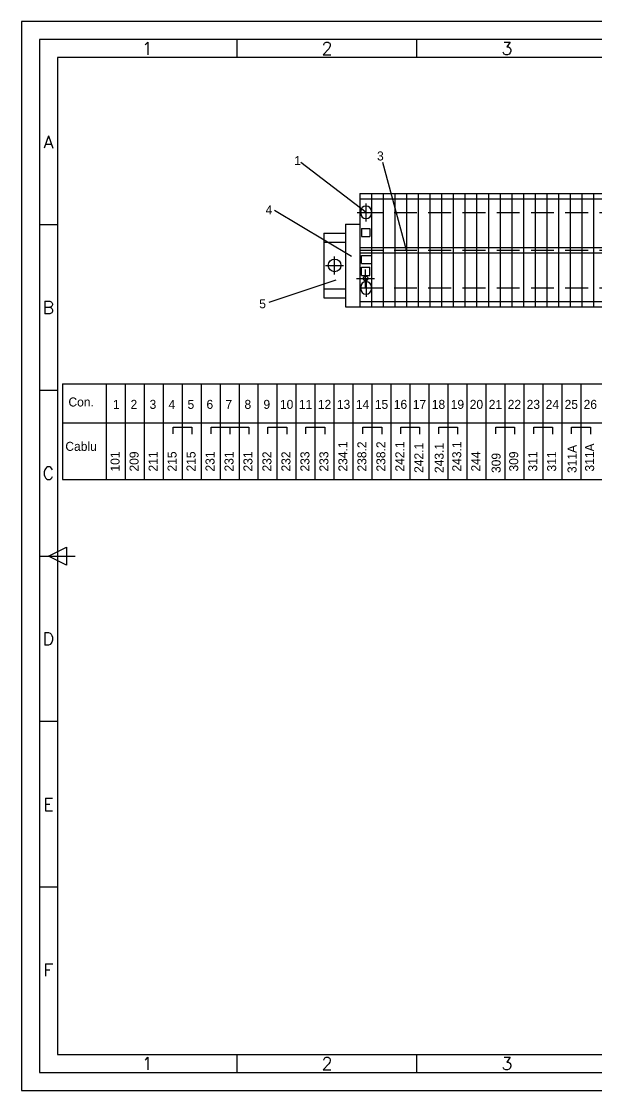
# Model space of a CAD drawing. Header units: millimetres. Extents: x 41 to 461, y 14 to 311.
# Drawn here: x 40.8 to 200.8, y 13.6 to 310.6 of the extents above; entities that cross this region are included whole.
import ezdxf
from ezdxf.enums import TextEntityAlignment as Align

# ---------------------------------------------------------------- set-up
doc = ezdxf.new("R2010")
doc.units = ezdxf.units.MM
doc.linetypes.add('DASHED2', pattern=[9.525, 6.35, -3.175])
doc.styles.add('ISO', font='SIMPLEX.shx')
doc.styles.add('ISOCP', font='SIMPLEX.SHX')

msp = doc.modelspace()

# ---------------------------------------------------------------- linework, layer by layer
at = {"color": 70}
for p, q in [((100.85, 300.64), (100.85, 305.64)), ((150.85, 300.64), (150.85, 305.64)), ((50.85, 254.14), (45.85, 254.14)), ((50.85, 208.14), (45.85, 208.14)), ((48.35, 162.14), (53.35, 164.64)), ((53.35, 164.64), (53.35, 159.64)), ((45.85, 162.14), (55.85, 162.14)), ((53.35, 159.64), (48.35, 162.14)), ((50.85, 116.14), (45.85, 116.14)), ((50.85, 70.14), (45.85, 70.14)), ((100.85, 18.64), (100.85, 23.64)), ((150.85, 18.64), (150.85, 23.64))]:
    msp.add_line(p, q, dxfattribs=at)
at = {"color": 1}
for p, q in [((136.69, 257.6), (118.58, 271.41)), ((147.94, 247.1), (141.39, 271.41)), ((136.69, 255.1), (136.69, 260.1)), ((132.61, 245.36), (111.22, 258.08)), ((134.19, 257.6), (139.19, 257.6)), ((128.25, 238.79), (109.67, 232.58)), ((136.69, 239.1), (136.69, 234.1))]:
    msp.add_line(p, q, dxfattribs=at)
at = {"color": 2}
for p, q in [((134.94, 262.85), (134.94, 231.35)), ((134.94, 262.85), (372.19, 262.85)), ((138.19, 262.85), (138.19, 231.35)), ((141.44, 262.85), (141.44, 231.35)), ((144.69, 262.85), (144.69, 231.35)), ((147.94, 262.85), (147.94, 231.35)), ((151.19, 262.85), (151.19, 231.35)), ((154.44, 262.85), (154.44, 231.35)), ((157.69, 262.85), (157.69, 231.35)), ((160.94, 262.85), (160.94, 231.35)), ((164.19, 262.85), (164.19, 231.35)), ((167.44, 262.85), (167.44, 231.35)), ((170.69, 262.85), (170.69, 231.35)), ((173.94, 262.85), (173.94, 231.35)), ((177.19, 262.85), (177.19, 231.35)), ((180.44, 262.85), (180.44, 231.35)), ((183.69, 262.85), (183.69, 231.35)), ((186.94, 262.85), (186.94, 231.35)), ((190.19, 262.85), (190.19, 231.35)), ((193.44, 262.85), (193.44, 231.35)), ((196.69, 262.85), (196.69, 231.35)), ((199.94, 262.85), (199.94, 231.35)), ((134.94, 261.35), (372.19, 261.35)), ((135.19, 257.35), (135.19, 257.85)), ((130.94, 254.35), (130.94, 231.35)), ((130.94, 254.35), (134.94, 254.35)), ((135.44, 253.1), (135.44, 250.85)), ((135.44, 253.1), (137.69, 253.1)), ((137.69, 253.1), (137.69, 250.85)), ((124.94, 251.85), (124.94, 233.85)), ((124.94, 251.85), (130.94, 251.85)), ((135.44, 250.85), (137.69, 250.85)), ((124.94, 249.35), (130.94, 249.35)), ((134.94, 247.85), (372.19, 247.85)), ((134.94, 246.35), (372.19, 246.35)), ((135.44, 245.6), (138.19, 245.6)), ((135.44, 243.35), (138.19, 243.35)), ((135.44, 242.35), (137.69, 242.35)), ((135.44, 240.1), (135.44, 242.35)), ((137.69, 240.1), (137.69, 242.35)), ((135.44, 240.1), (137.69, 240.1)), ((124.94, 236.35), (130.94, 236.35)), ((135.19, 236.85), (135.19, 236.35)), ((124.94, 233.85), (130.94, 233.85)), ((134.94, 232.85), (372.19, 232.85)), ((130.94, 231.35), (372.19, 231.35)), ((52.27, 209.99), (449.68, 209.99)), ((52.27, 209.99), (52.27, 183.39)), ((64.42, 209.99), (64.42, 183.39)), ((69.7, 209.99), (69.7, 183.39)), ((74.98, 209.99), (74.98, 183.39)), ((80.26, 209.99), (80.26, 183.39)), ((85.53, 209.99), (85.53, 183.39)), ((90.81, 209.99), (90.81, 183.39)), ((96.09, 209.99), (96.09, 183.39)), ((101.37, 209.99), (101.37, 183.39)), ((106.64, 209.99), (106.64, 183.39)), ((111.92, 209.99), (111.92, 183.39)), ((117.2, 209.99), (117.2, 183.39)), ((122.48, 209.99), (122.48, 183.39)), ((127.75, 209.99), (127.75, 183.39)), ((133.03, 209.99), (133.03, 183.39)), ((138.31, 209.99), (138.31, 183.39)), ((143.59, 209.99), (143.59, 183.39)), ((148.86, 209.99), (148.86, 183.39)), ((154.14, 209.99), (154.14, 183.39)), ((159.42, 209.99), (159.42, 183.39)), ((164.7, 209.99), (164.7, 183.39)), ((169.97, 209.99), (169.97, 183.39)), ((175.25, 209.99), (175.25, 183.39)), ((180.53, 209.99), (180.53, 183.39)), ((185.81, 209.99), (185.81, 183.39)), ((191.08, 209.99), (191.08, 183.39)), ((196.36, 209.99), (196.36, 183.39)), ((52.27, 199.09), (449.68, 199.09)), ((83.02, 196.07), (83.02, 197.92)), ((83.02, 197.92), (88.26, 197.92)), ((88.26, 197.92), (88.26, 195.98)), ((93.58, 196.06), (93.58, 197.92)), ((93.58, 197.92), (98.81, 197.92)), ((98.81, 197.92), (98.81, 195.98)), ((98.81, 197.92), (104.05, 197.92)), ((104.05, 197.92), (104.05, 195.98)), ((109.41, 196.05), (109.41, 197.9)), ((109.41, 197.9), (114.65, 197.9)), ((114.65, 197.9), (114.65, 195.96)), ((119.97, 196.05), (119.97, 197.9)), ((119.97, 197.9), (125.2, 197.9)), ((125.2, 197.9), (125.2, 195.96)), ((135.8, 196.05), (135.8, 197.9)), ((135.8, 197.9), (141.04, 197.9)), ((141.04, 197.9), (141.04, 195.96)), ((146.36, 196.05), (146.36, 197.9)), ((146.36, 197.9), (151.59, 197.9)), ((151.59, 197.9), (151.59, 195.96)), ((156.91, 196.05), (156.91, 197.9)), ((156.91, 197.9), (162.15, 197.9)), ((162.15, 197.9), (162.15, 195.96)), ((172.74, 196.05), (172.74, 197.9)), ((172.74, 197.9), (177.98, 197.9)), ((177.98, 197.9), (177.98, 195.96)), ((183.3, 196.05), (183.3, 197.9)), ((183.3, 197.9), (188.53, 197.9)), ((188.53, 197.9), (188.53, 195.96)), ((193.85, 196.05), (193.85, 197.9)), ((193.85, 197.9), (199.09, 197.9)), ((199.09, 197.9), (199.09, 195.96)), ((52.27, 183.39), (449.68, 183.39))]:
    msp.add_line(p, q, dxfattribs=at)
at = {"color": 1, "linetype": 'DASHED2'}
for p, q in [((134.94, 257.6), (372.19, 257.6)), ((134.94, 247.1), (372.19, 247.1)), ((134.94, 236.6), (372.19, 236.6))]:
    msp.add_line(p, q, dxfattribs=at)
at = {"color": 3}
for p, q in [((146.29, 247.1), (147.94, 247.1)), ((147.94, 247.1), (149.61, 247.1))]:
    msp.add_line(p, q, dxfattribs=at)
at = {"color": 1, "linetype": 'Continuous'}
for p, q in [((127.94, 240.35), (127.94, 245.35)), ((125.44, 242.85), (130.44, 242.85)), ((136.57, 236.73), (136.57, 241.73)), ((134.07, 239.23), (139.07, 239.23))]:
    msp.add_line(p, q, dxfattribs=at)
at = {"color": 2, "linetype": 'Continuous'}
msp.add_line((135.44, 243.35), (135.44, 245.6), dxfattribs=at)
at = {"color": 240}
for points in [[(460.85, 310.64), (40.85, 310.64), (40.85, 13.64), (460.85, 13.64)], [(455.85, 305.64), (45.85, 305.64), (45.85, 18.64), (455.85, 18.64)]]:
    msp.add_lwpolyline(points, close=True, dxfattribs=at)
at = {"color": 70}
msp.add_lwpolyline([(450.85, 300.64), (50.85, 300.64), (50.85, 23.64), (450.85, 23.64)], close=True, dxfattribs=at)
at = {"color": 2}
for centre, radius in [((127.94, 242.85), 1.76), ((136.57, 239.23), 0.665)]:
    msp.add_circle(centre, radius, dxfattribs=at)
for centre, start, end in [((136.69, 257.85), 0, 180), ((136.69, 257.35), 180, 0), ((136.69, 236.85), 0, 180), ((136.69, 236.35), 180, 0)]:
    msp.add_arc(centre, 1.5, start, end, dxfattribs=at)

# ---------------------------------------------------------------- texts
at = {"color": 50}
for s, style, p in [('1', 'ISOCP', (75.85, 303.14)), ('2', 'ISO', (125.85, 303.14)), ('3', 'ISO', (175.85, 303.14)), ('A', 'ISO', (48.35, 277.14)), ('B', 'ISO', (48.35, 231.14)), ('C', 'ISO', (48.35, 185.14)), ('D', 'ISO', (48.35, 139.14)), ('E', 'ISO', (48.35, 93.14)), ('F', 'ISO', (48.35, 47.14)), ('1', 'ISOCP', (75.85, 21.14)), ('2', 'ISO', (125.85, 21.14)), ('3', 'ISO', (175.85, 21.14))]:
    msp.add_text(s, height=3.5, dxfattribs=dict(at, style=style)).set_placement(p, align=Align.MIDDLE)
at = {"color": 1}
for s, p in [('3', (139.74, 272.01)), ('1', (116.72, 270.71)), ('4', (108.76, 257.07)), ('5', (106.98, 230.95))]:
    msp.add_text(s, height=2.5, dxfattribs=at).set_placement(p)
at = {"color": 2}
for s, p in [('Con.', (53.94, 203.67)), ('1', (66.32, 203.01)), ('2', (71.21, 203.01)), ('3', (76.49, 203.01)), ('4', (81.77, 203.01)), ('5', (87.05, 203.01)), ('6', (92.32, 203.01)), ('7', (97.6, 203.01)), ('8', (102.88, 203.01)), ('9', (108.16, 203.01)), ('10', (112.74, 203.01)), ('11', (118.01, 203.01)), ('12', (123.29, 203.01)), ('13', (128.57, 203.01)), ('14', (133.85, 203.01)), ('15', (139.12, 203.01)), ('16', (144.4, 203.01)), ('17', (149.68, 203.01)), ('18', (154.96, 203.01)), ('19', (160.23, 203.01)), ('20', (165.51, 203.01)), ('21', (170.79, 203.01)), ('22', (176.07, 203.01)), ('23', (181.34, 203.01)), ('24', (186.62, 203.01)), ('25', (191.9, 203.01)), ('26', (197.18, 203.01)), ('Cablu', (53.08, 191.35))]:
    msp.add_text(s, height=2.5, dxfattribs=at).set_placement(p)
for s, p in [('234.1', (131.49, 185.6)), ('238.2', (136.77, 185.6)), ('238.2', (142.05, 185.6)), ('242.1', (147.32, 185.6)), ('242.1', (152.6, 185.23)), ('243.1', (158.25, 185.19)), ('243.1', (163.16, 185.6)), ('311A', (200.1, 185.6)), ('101', (68.16, 185.6)), ('209', (73.44, 185.6)), ('211', (78.72, 185.6)), ('215', (83.99, 185.6)), ('215', (89.27, 185.6)), ('231', (94.55, 185.6)), ('231', (99.83, 185.6)), ('231', (105.1, 185.6)), ('232', (110.38, 185.6)), ('232', (115.66, 185.6)), ('233', (120.94, 185.6)), ('233', (126.21, 185.6)), ('244', (168.43, 185.6)), ('309', (174.09, 185.19)), ('309', (178.99, 185.6)), ('311', (184.27, 185.6)), ('311', (189.54, 185.6)), ('311A', (195.2, 185.19))]:
    msp.add_text(s, height=2.5, rotation=90, dxfattribs=at).set_placement(p)

doc.saveas('drawing.dxf')
